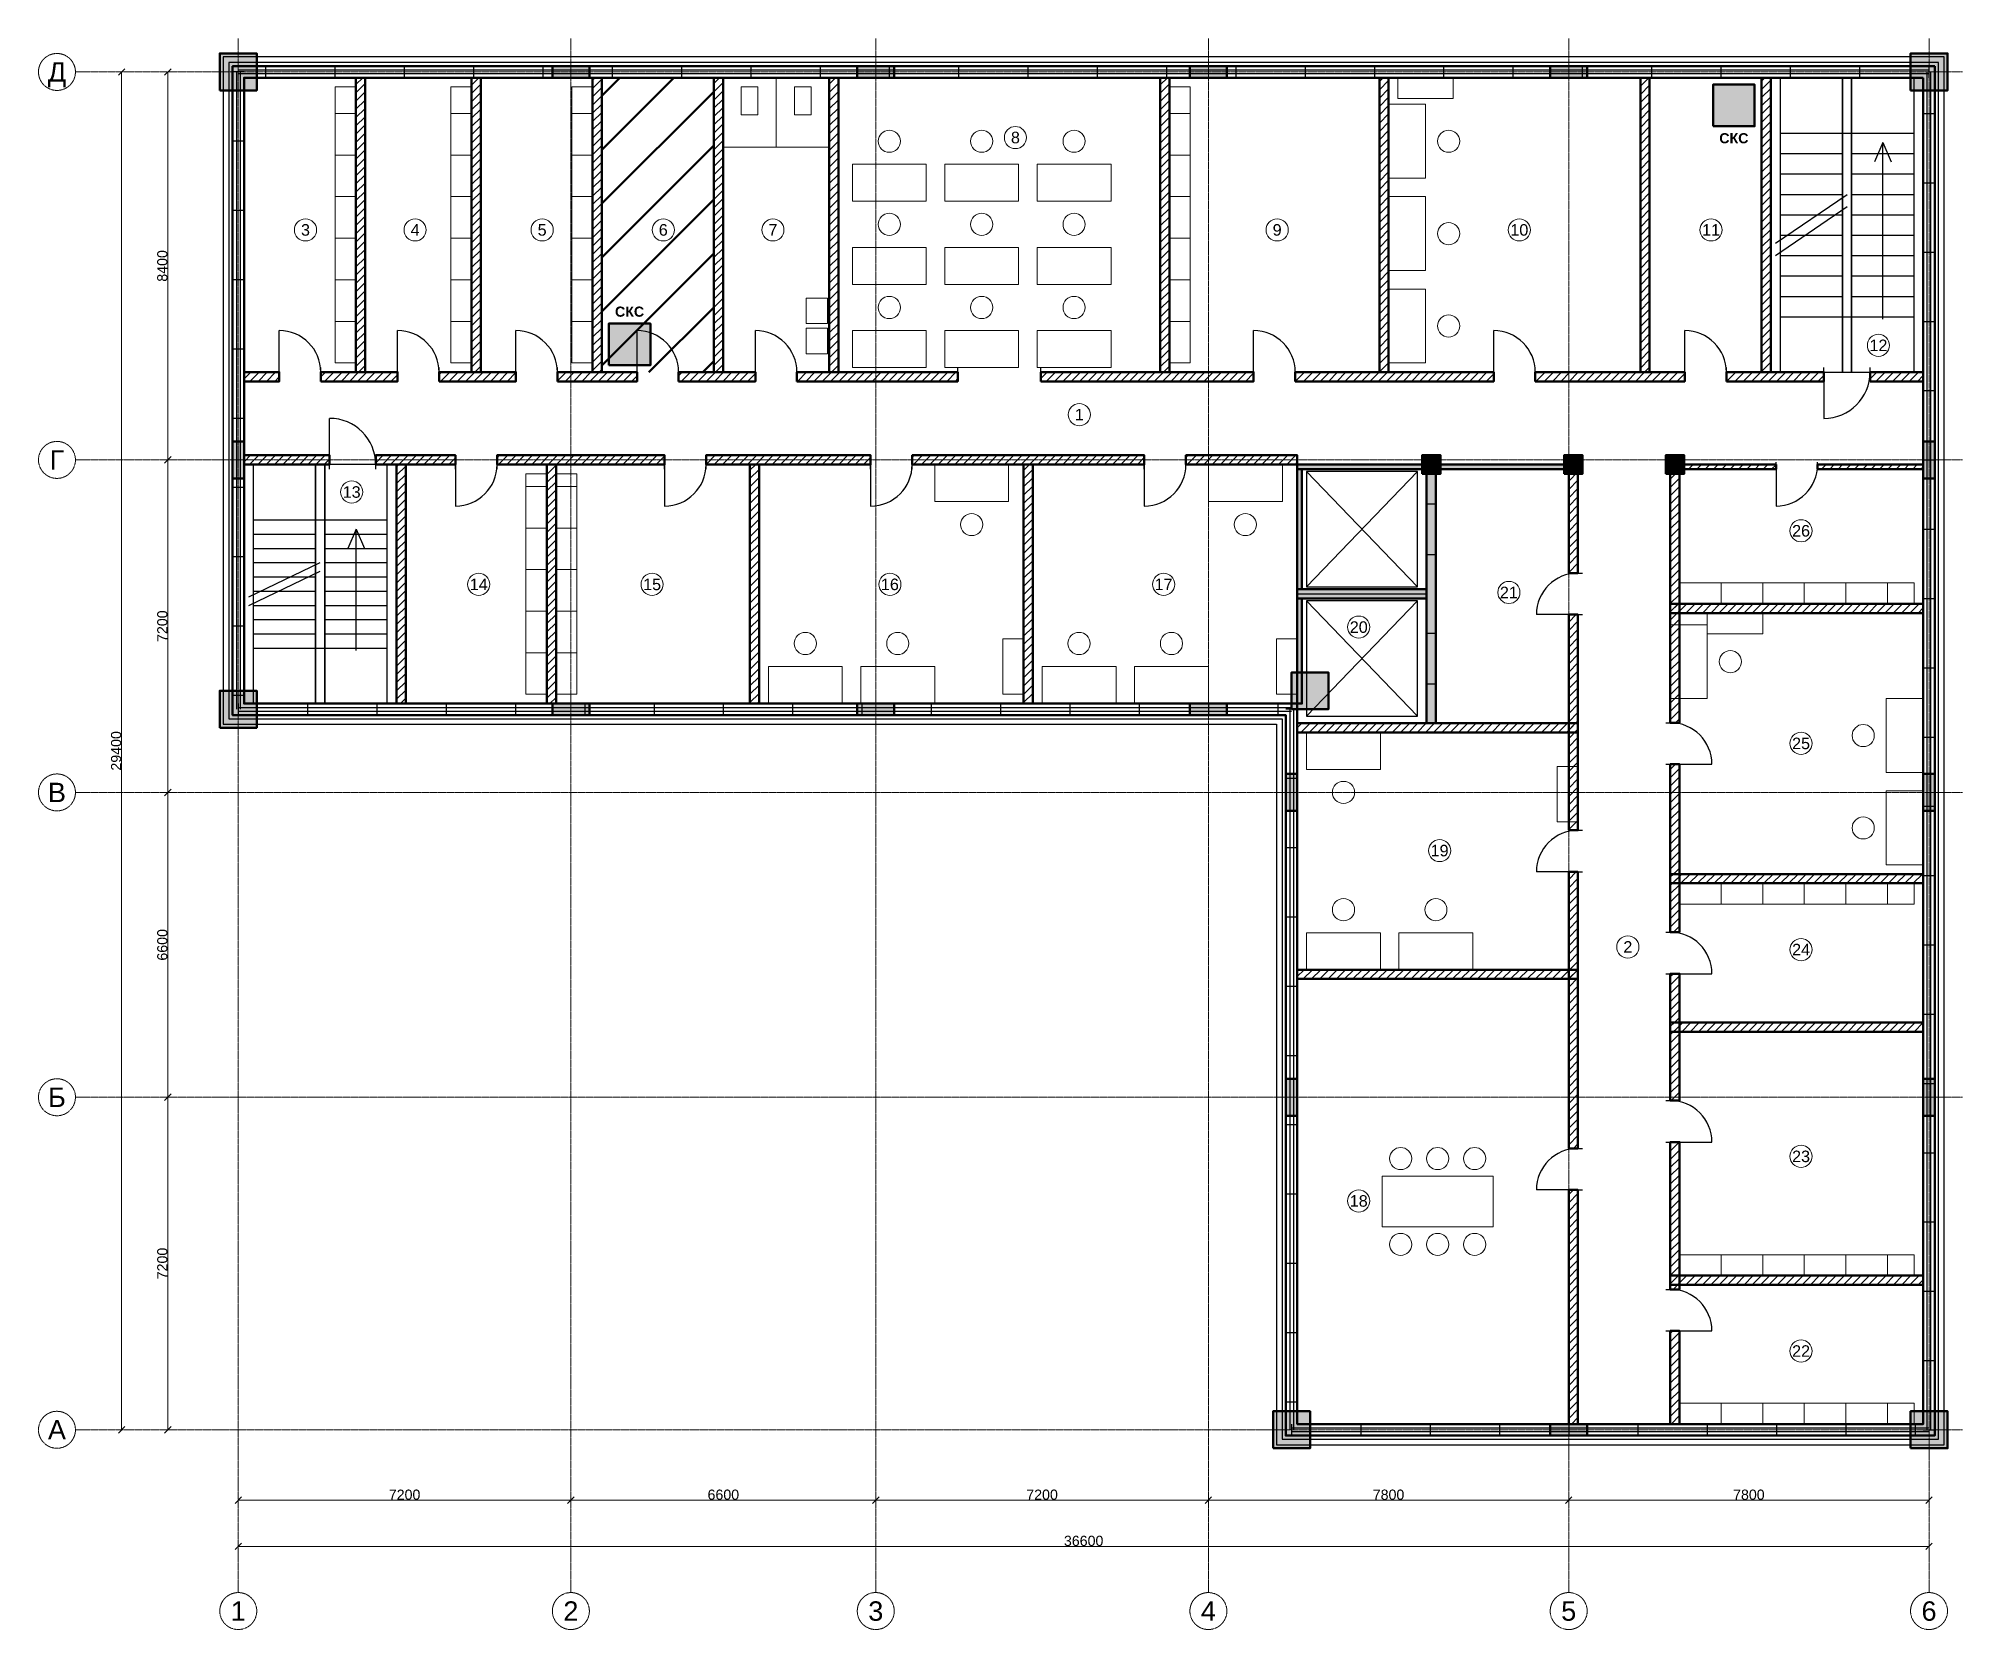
# Model space of a CAD drawing. Header units: millimetres. Extents: x -4325 to 37325, y -4325 to 30125.
import ezdxf
from ezdxf.enums import TextEntityAlignment as Align

# ---------------------------------------------------------------- set-up
doc = ezdxf.new("R2010")
doc.units = ezdxf.units.MM
doc.linetypes.add('CENTER2', pattern=[2.541, 1.587, -0.318, 0.318, -0.318])
for name, color, linetype, lineweight in [('A-ANNO-ROOM', 7, 'CONTINUOUS', 18), ('A-DIMS', 8, 'CONTINUOUS', 13), ('A-DOOR', 3, 'CONTINUOUS', 25), ('A-ELEV', 7, 'CONTINUOUS', 25), ('A-FACADE-PANEL', 8, 'CONTINUOUS', 25), ('A-FURN', 8, 'CONTINUOUS', 18), ('A-GLAZ-RIBBON', 5, 'CONTINUOUS', 25), ('A-GRID', 8, 'CENTER2', 13), ('A-HATCH', 9, 'CONTINUOUS', 9), ('A-OUTLINE', 7, 'CONTINUOUS', 50), ('A-SANI', 8, 'CONTINUOUS', 18), ('A-STAIR', 7, 'CONTINUOUS', 25), ('A-WALL-BLOCK', 9, 'CONTINUOUS', 50), ('A-WALL-RC', 7, 'CONTINUOUS', 50), ('E-SCS-RISER', 1, 'CONTINUOUS', 50), ('E-SERVER-ROOM', 1, 'CONTINUOUS', 50)]:
    doc.layers.add(name, color=color, linetype=linetype, lineweight=lineweight)
doc.styles.add('Arial-Bold', font='arialbd.ttf')
doc.styles.get("Standard").update_dxf_attribs({"font": 'arial.ttf'})

msp = doc.modelspace()

# ---------------------------------------------------------------- hatches: boundary and pattern name
at = {"layer": 'A-HATCH'}
h = msp.add_hatch(dxfattribs=at)
h.set_pattern_fill('ANSI31', scale=40)
h.paths.add_polyline_path([(2548, 22900), (2748, 22900), (2748, 29275), (2748, 29275), (2548, 29275), (2548, 29275)])
h = msp.add_hatch(dxfattribs=at)
h.set_pattern_fill('ANSI31', scale=40)
h.paths.add_polyline_path([(5048, 22900), (5248, 22900), (5248, 29275), (5248, 29275), (5048, 29275), (5048, 29275)])
h = msp.add_hatch(dxfattribs=at)
h.set_pattern_fill('ANSI31', scale=40)
h.paths.add_polyline_path([(7670, 22900), (7870, 22900), (7870, 29275), (7870, 29275), (7670, 29275), (7670, 29275)])
h = msp.add_hatch(dxfattribs=at)
h.set_pattern_fill('ANSI31', scale=40)
h.paths.add_polyline_path([(10293, 22900), (10493, 22900), (10493, 29275), (10493, 29275), (10293, 29275), (10293, 29275)])
h = msp.add_hatch(dxfattribs=at)
h.set_pattern_fill('ANSI31', scale=40)
h.paths.add_polyline_path([(12793, 22900), (12993, 22900), (12993, 29275), (12993, 29275), (12793, 29275), (12793, 29275)])
h = msp.add_hatch(dxfattribs=at)
h.set_pattern_fill('ANSI31', scale=40)
h.paths.add_polyline_path([(19959, 22900), (20159, 22900), (20159, 29275), (20159, 29275), (19959, 29275), (19959, 29275)])
h = msp.add_hatch(dxfattribs=at)
h.set_pattern_fill('ANSI31', scale=40)
h.paths.add_polyline_path([(24701, 22900), (24901, 22900), (24901, 29275), (24901, 29275), (24701, 29275), (24701, 29275)])
h = msp.add_hatch(dxfattribs=at)
h.set_pattern_fill('ANSI31', scale=40)
h.paths.add_polyline_path([(30352, 22900), (30552, 22900), (30552, 29275), (30552, 29275), (30352, 29275), (30352, 29275)])
h = msp.add_hatch(dxfattribs=at)
h.set_pattern_fill('ANSI31', scale=40)
h.paths.add_polyline_path([(32975, 22900), (33175, 22900), (33175, 29275), (33175, 29275), (32975, 29275), (32975, 29275)])
h = msp.add_hatch(dxfattribs=at)
h.set_pattern_fill('ANSI31', scale=40)
h.paths.add_polyline_path([(125, 22700), (125, 22700), (886.5, 22700), (886.5, 22900), (125, 22900), (125, 22900)])
h = msp.add_hatch(dxfattribs=at)
h.set_pattern_fill('ANSI31', scale=40)
h.paths.add_polyline_path([(1786.5, 22700), (3448, 22700), (3448, 22900), (1786.5, 22900)])
h = msp.add_hatch(dxfattribs=at)
h.set_pattern_fill('ANSI31', scale=40)
h.paths.add_polyline_path([(4348, 22700), (6009, 22700), (6009, 22900), (4348, 22900)])
h = msp.add_hatch(dxfattribs=at)
h.set_pattern_fill('ANSI31', scale=40)
h.paths.add_polyline_path([(6909, 22700), (8631.5, 22700), (8631.5, 22900), (6909, 22900)])
h = msp.add_hatch(dxfattribs=at)
h.set_pattern_fill('ANSI31', scale=40)
h.paths.add_polyline_path([(9531.5, 22700), (11193, 22700), (11193, 22900), (9531.5, 22900)])
h = msp.add_hatch(dxfattribs=at)
h.set_pattern_fill('ANSI31', scale=40)
h.paths.add_polyline_path([(12093, 22700), (15576, 22700), (15576, 22900), (12093, 22900)])
h = msp.add_hatch(dxfattribs=at)
h.set_pattern_fill('ANSI31', scale=40)
h.paths.add_polyline_path([(17376, 22700), (21980, 22700), (21980, 22900), (17376, 22900)])
h = msp.add_hatch(dxfattribs=at)
h.set_pattern_fill('ANSI31', scale=40)
h.paths.add_polyline_path([(22880, 22700), (27176.5, 22700), (27176.5, 22900), (22880, 22900)])
h = msp.add_hatch(dxfattribs=at)
h.set_pattern_fill('ANSI31', scale=40)
h.paths.add_polyline_path([(28076.5, 22700), (31313.5, 22700), (31313.5, 22900), (28076.5, 22900)])
h = msp.add_hatch(dxfattribs=at)
h.set_pattern_fill('ANSI31', scale=40)
h.paths.add_polyline_path([(32213.5, 22700), (34325, 22700), (34325, 22900), (32213.5, 22900)])
h = msp.add_hatch(dxfattribs=at)
h.set_pattern_fill('ANSI31', scale=40)
h.paths.add_polyline_path([(35325, 22700), (36475, 22700), (36475, 22700), (36475, 22900), (36475, 22900), (35325, 22900)])
h = msp.add_hatch(dxfattribs=at)
h.set_pattern_fill('ANSI31', scale=40)
h.paths.add_polyline_path([(125, 20900), (125, 20900), (1975, 20900), (1975, 21100), (125, 21100), (125, 21100)])
h = msp.add_hatch(dxfattribs=at)
h.set_pattern_fill('ANSI31', scale=40)
h.paths.add_polyline_path([(2975, 20900), (4701.5, 20900), (4701.5, 21100), (2975, 21100)])
h = msp.add_hatch(dxfattribs=at)
h.set_pattern_fill('ANSI31', scale=40)
h.paths.add_polyline_path([(3425, 15725), (3625, 15725), (3625, 15725), (3625, 20900), (3425, 20900), (3425, 15725)])
h = msp.add_hatch(dxfattribs=at)
h.set_pattern_fill('ANSI31', scale=40)
h.paths.add_polyline_path([(5601.5, 20900), (9227, 20900), (9227, 21100), (5601.5, 21100)])
h = msp.add_hatch(dxfattribs=at)
h.set_pattern_fill('ANSI31', scale=40)
h.paths.add_polyline_path([(6678, 15725), (6878, 15725), (6878, 15725), (6878, 20900), (6678, 20900), (6678, 15725)])
h = msp.add_hatch(dxfattribs=at)
h.set_pattern_fill('ANSI31', scale=40)
h.paths.add_polyline_path([(10127, 20900), (13688.5, 20900), (13688.5, 21100), (10127, 21100)])
h = msp.add_hatch(dxfattribs=at)
h.set_pattern_fill('ANSI31', scale=40)
h.paths.add_polyline_path([(11076, 15725), (11276, 15725), (11276, 15725), (11276, 20900), (11076, 20900), (11076, 15725)])
h = msp.add_hatch(dxfattribs=at)
h.set_pattern_fill('ANSI31', scale=40)
h.paths.add_polyline_path([(14588.5, 20900), (19613, 20900), (19613, 21100), (14588.5, 21100)])
h = msp.add_hatch(dxfattribs=at)
h.set_pattern_fill('ANSI31', scale=40)
h.paths.add_polyline_path([(17001, 15725), (17201, 15725), (17201, 15725), (17201, 20900), (17001, 20900), (17001, 15725)])
h = msp.add_hatch(dxfattribs=at)
h.set_pattern_fill('ANSI31', scale=40)
h.paths.add_polyline_path([(20513, 20900), (22925, 20900), (22925, 21100), (20513, 21100)])
h = msp.add_hatch(dxfattribs=at)
h.set_pattern_fill('ANSI31', scale=40)
h.paths.add_polyline_path([(28800, 18550), (29000, 18550), (29000, 20900), (28800, 20900)])
h = msp.add_hatch(dxfattribs=at)
h.set_pattern_fill('ANSI31', scale=40)
h.paths.add_polyline_path([(31000, 15308.5), (31200, 15308.5), (31200, 20900), (31000, 20900)])
h = msp.add_hatch(dxfattribs=at)
h.set_pattern_fill('ANSI31', scale=40)
h.paths.add_polyline_path([(31200, 20800), (33287.5, 20800), (33287.5, 20900), (31200, 20900)])
h = msp.add_hatch(dxfattribs=at)
h.set_pattern_fill('ANSI31', scale=40)
h.paths.add_polyline_path([(34187.5, 20800), (36475, 20800), (36475, 20800), (36475, 20900), (36475, 20900), (34187.5, 20900)])
h = msp.add_hatch(dxfattribs=at)
h.set_pattern_fill('ANSI31', scale=40)
h.paths.add_polyline_path([(28800, 12980.5), (29000, 12980.5), (29000, 17650), (28800, 17650)])
h = msp.add_hatch(dxfattribs=at)
h.set_pattern_fill('ANSI31', scale=40)
h.paths.add_polyline_path([(31000, 17685), (36475, 17685), (36475, 17685), (36475, 17885), (36475, 17885), (31000, 17885)])
h = msp.add_hatch(dxfattribs=at)
h.set_pattern_fill('ANSI31', scale=40)
h.paths.add_polyline_path([(22925, 15100), (22925, 15100), (29000, 15100), (29000, 15300), (22925, 15300), (22925, 15300)])
h = msp.add_hatch(dxfattribs=at)
h.set_pattern_fill('ANSI31', scale=40)
h.paths.add_polyline_path([(31000, 10774.5), (31200, 10774.5), (31200, 14408.5), (31000, 14408.5)])
h = msp.add_hatch(dxfattribs=at)
h.set_pattern_fill('ANSI31', scale=40)
h.paths.add_polyline_path([(28800, 6093), (29000, 6093), (29000, 12080.5), (28800, 12080.5)])
h = msp.add_hatch(dxfattribs=at)
h.set_pattern_fill('ANSI31', scale=40)
h.paths.add_polyline_path([(31000, 11832), (36475, 11832), (36475, 11832), (36475, 12032), (36475, 12032), (31000, 12032)])
h = msp.add_hatch(dxfattribs=at)
h.set_pattern_fill('ANSI31', scale=40)
h.paths.add_polyline_path([(22925, 9761), (22925, 9761), (29000, 9761), (29000, 9961), (22925, 9961), (22925, 9961)])
h = msp.add_hatch(dxfattribs=at)
h.set_pattern_fill('ANSI31', scale=40)
h.paths.add_polyline_path([(31000, 7128.5), (31200, 7128.5), (31200, 9874.5), (31000, 9874.5)])
h = msp.add_hatch(dxfattribs=at)
h.set_pattern_fill('ANSI31', scale=40)
h.paths.add_polyline_path([(31000, 8617), (36475, 8617), (36475, 8617), (36475, 8817), (36475, 8817), (31000, 8817)])
h = msp.add_hatch(dxfattribs=at)
h.set_pattern_fill('ANSI31', scale=40)
h.paths.add_polyline_path([(31000, 3040), (31200, 3040), (31200, 6228.5), (31000, 6228.5)])
h = msp.add_hatch(dxfattribs=at)
h.set_pattern_fill('ANSI31', scale=40)
h.paths.add_polyline_path([(28800, 125), (29000, 125), (29000, 125), (29000, 5193), (28800, 5193), (28800, 125)])
h = msp.add_hatch(dxfattribs=at)
h.set_pattern_fill('ANSI31', scale=40)
h.paths.add_polyline_path([(31000, 3140), (36475, 3140), (36475, 3140), (36475, 3340), (36475, 3340), (31000, 3340)])
h = msp.add_hatch(dxfattribs=at)
h.set_pattern_fill('ANSI31', scale=40)
h.paths.add_polyline_path([(31000, 125), (31200, 125), (31200, 125), (31200, 2140), (31000, 2140), (31000, 125)])
at = {"layer": 'A-WALL-RC'}
h = msp.add_hatch(color=7, dxfattribs=at)
h.dxf.hatch_style = 1
h.paths.add_polyline_path([(-400, 29000), (400, 29000), (400, 29800), (-400, 29800)])
h = msp.add_hatch(color=7, dxfattribs=at)
h.dxf.hatch_style = 1
h.paths.add_polyline_path([(36200, 29000), (37000, 29000), (37000, 29800), (36200, 29800)])
h = msp.add_hatch(color=7, dxfattribs=at)
h.dxf.hatch_style = 1
h.paths.add_polyline_path([(6800, 29275), (7600, 29275), (7600, 29525), (6800, 29525)])
h = msp.add_hatch(color=7, dxfattribs=at)
h.dxf.hatch_style = 1
h.paths.add_polyline_path([(13400, 29275), (14200, 29275), (14200, 29525), (13400, 29525)])
h = msp.add_hatch(color=7, dxfattribs=at)
h.dxf.hatch_style = 1
h.paths.add_polyline_path([(20600, 29275), (21400, 29275), (21400, 29525), (20600, 29525)])
h = msp.add_hatch(color=7, dxfattribs=at)
h.dxf.hatch_style = 1
h.paths.add_polyline_path([(28400, 29275), (29200, 29275), (29200, 29525), (28400, 29525)])
h = msp.add_hatch(color=7, dxfattribs=at)
h.dxf.hatch_style = 1
h.paths.add_polyline_path([(-125, 20600), (125, 20600), (125, 21400), (-125, 21400)])
h = msp.add_hatch(color=7, dxfattribs=at)
h.dxf.hatch_style = 1
h.paths.add_polyline_path([(36475, 20600), (36725, 20600), (36725, 21400), (36475, 21400)])
h = msp.add_hatch(color=7, dxfattribs=at)
h.dxf.hatch_style = 1
h.paths.add_polyline_path([(22925, 20800), (25725, 20800), (25725, 20900), (22925, 20900)])
h = msp.add_hatch(color=7, dxfattribs=at)
h.dxf.hatch_style = 1
h.paths.add_polyline_path([(25625, 20700), (26025, 20700), (26025, 21100), (25625, 21100)])
h = msp.add_hatch(color=7, dxfattribs=at)
h.dxf.hatch_style = 1
h.paths.add_polyline_path([(25725, 15300), (25925, 15300), (25925, 20900), (25725, 20900)])
h = msp.add_hatch(color=7, dxfattribs=at)
h.dxf.hatch_style = 1
h.paths.add_polyline_path([(25925, 20800), (28800, 20800), (28800, 20900), (25925, 20900)])
h = msp.add_hatch(color=7, dxfattribs=at)
h.dxf.hatch_style = 1
h.paths.add_polyline_path([(28700, 20700), (29100, 20700), (29100, 21100), (28700, 21100)])
h = msp.add_hatch(color=7, dxfattribs=at)
h.dxf.hatch_style = 1
h.paths.add_polyline_path([(30900, 20700), (31300, 20700), (31300, 21100), (30900, 21100)])
h = msp.add_hatch(color=7, dxfattribs=at)
h.dxf.hatch_style = 1
h.paths.add_polyline_path([(22925, 18200), (23025, 18200), (23025, 20800), (22925, 20800)])
h = msp.add_hatch(color=7, dxfattribs=at)
h.dxf.hatch_style = 1
h.paths.add_polyline_path([(22925, 18000), (25725, 18000), (25725, 18200), (22925, 18200)])
h = msp.add_hatch(color=7, dxfattribs=at)
h.dxf.hatch_style = 1
h.paths.add_polyline_path([(22925, 15725), (23025, 15725), (23025, 15725), (23025, 18000), (22925, 18000), (22925, 15725)])
h = msp.add_hatch(color=7, dxfattribs=at)
h.dxf.hatch_style = 1
h.paths.add_polyline_path([(22800, 15600), (23600, 15600), (23600, 16400), (22800, 16400)])
h = msp.add_hatch(color=7, dxfattribs=at)
h.dxf.hatch_style = 1
h.paths.add_polyline_path([(-400, 15200), (400, 15200), (400, 16000), (-400, 16000)])
h = msp.add_hatch(color=7, dxfattribs=at)
h.dxf.hatch_style = 1
h.paths.add_polyline_path([(6800, 15475), (7600, 15475), (7600, 15725), (6800, 15725)])
h = msp.add_hatch(color=7, dxfattribs=at)
h.dxf.hatch_style = 1
h.paths.add_polyline_path([(13400, 15475), (14200, 15475), (14200, 15725), (13400, 15725)])
h = msp.add_hatch(color=7, dxfattribs=at)
h.dxf.hatch_style = 1
h.paths.add_polyline_path([(20600, 15475), (21400, 15475), (21400, 15725), (20600, 15725)])
h = msp.add_hatch(color=7, dxfattribs=at)
h.dxf.hatch_style = 1
h.paths.add_polyline_path([(22675, 13400), (22925, 13400), (22925, 14200), (22675, 14200)])
h = msp.add_hatch(color=7, dxfattribs=at)
h.dxf.hatch_style = 1
h.paths.add_polyline_path([(36475, 13400), (36725, 13400), (36725, 14200), (36475, 14200)])
h = msp.add_hatch(color=7, dxfattribs=at)
h.dxf.hatch_style = 1
h.paths.add_polyline_path([(22675, 6800), (22925, 6800), (22925, 7600), (22675, 7600)])
h = msp.add_hatch(color=7, dxfattribs=at)
h.dxf.hatch_style = 1
h.paths.add_polyline_path([(36475, 6800), (36725, 6800), (36725, 7600), (36475, 7600)])
h = msp.add_hatch(color=7, dxfattribs=at)
h.dxf.hatch_style = 1
h.paths.add_polyline_path([(22400, -400), (23200, -400), (23200, 400), (22400, 400)])
h = msp.add_hatch(color=7, dxfattribs=at)
h.dxf.hatch_style = 1
h.paths.add_polyline_path([(28400, -125), (29200, -125), (29200, 125), (28400, 125)])
h = msp.add_hatch(color=7, dxfattribs=at)
h.dxf.hatch_style = 1
h.paths.add_polyline_path([(36200, -400), (37000, -400), (37000, 400), (36200, 400)])
at = {"layer": 'E-SCS-RISER'}
h = msp.add_hatch(color=7, dxfattribs=at)
h.dxf.hatch_style = 1
h.paths.add_polyline_path([(31925, 28225), (32825, 28225), (32825, 29125), (31925, 29125)])
h = msp.add_hatch(color=7, dxfattribs=at)
h.dxf.hatch_style = 1
h.paths.add_polyline_path([(8020, 23050), (8920, 23050), (8920, 23950), (8020, 23950)])
at = {"layer": 'E-SERVER-ROOM'}
h = msp.add_hatch(dxfattribs=at)
h.set_pattern_fill('ANSI31', scale=260)
h.paths.add_polyline_path([(7870, 22900), (10293, 22900), (10293, 29275), (7870, 29275)])

# ---------------------------------------------------------------- linework, layer by layer
at = {"layer": 'A-ANNO-ROOM'}
for centre in [(16823, 27980), (1455, 25980), (3828, 25980), (6578, 25980), (9200, 25980), (11573, 25980), (22489, 25980), (27731, 25980), (31882, 25980), (35505, 23480), (18205, 21980), (2455, 20305), (33830, 19465), (5205, 18305), (8958, 18305), (14106, 18305), (20031, 18305), (27505, 18130), (24255, 17380), (33830, 14862), (26005, 12541), (30080, 10455), (33830, 10397), (33830, 5920), (24255, 4955), (33830, 1705)]:
    msp.add_circle(centre, 240, dxfattribs=at)
at = {"layer": 'A-DIMS'}
for p, q in [((-2595.71, 29329.29), (-2454.29, 29470.71)), ((-2525, 0), (-2525, 29400)), ((-1595.71, 29329.29), (-1454.29, 29470.71)), ((-1525, 21000), (-1525, 29400)), ((-1595.71, 20929.29), (-1454.29, 21070.71)), ((-1595.71, 20929.29), (-1454.29, 21070.71)), ((-1525, 13800), (-1525, 21000)), ((-1595.71, 13729.29), (-1454.29, 13870.71)), ((-1595.71, 13729.29), (-1454.29, 13870.71)), ((-1525, 7200), (-1525, 13800)), ((-1595.71, 7129.29), (-1454.29, 7270.71)), ((-1595.71, 7129.29), (-1454.29, 7270.71)), ((-1525, 0), (-1525, 7200)), ((-2595.71, -70.71), (-2454.29, 70.71)), ((-1595.71, -70.71), (-1454.29, 70.71)), ((-70.71, -1595.71), (70.71, -1454.29)), ((0, -1525), (7200, -1525)), ((7129.29, -1595.71), (7270.71, -1454.29)), ((7129.29, -1595.71), (7270.71, -1454.29)), ((7200, -1525), (13800, -1525)), ((13729.29, -1595.71), (13870.71, -1454.29)), ((13729.29, -1595.71), (13870.71, -1454.29)), ((13800, -1525), (21000, -1525)), ((20929.29, -1595.71), (21070.71, -1454.29)), ((20929.29, -1595.71), (21070.71, -1454.29)), ((21000, -1525), (28800, -1525)), ((28729.29, -1595.71), (28870.71, -1454.29)), ((28729.29, -1595.71), (28870.71, -1454.29)), ((28800, -1525), (36600, -1525)), ((36529.29, -1595.71), (36670.71, -1454.29)), ((-70.71, -2595.71), (70.71, -2454.29)), ((36529.29, -2595.71), (36670.71, -2454.29)), ((0, -2525), (36600, -2525))]:
    msp.add_line(p, q, dxfattribs=at)
at = {"layer": 'A-DOOR'}
for p, q in [((886.5, 22900), (886.5, 23800)), ((3448, 22900), (3448, 23800)), ((6009, 22900), (6009, 23800)), ((8631.5, 22900), (8631.5, 23800)), ((11193, 22900), (11193, 23800)), ((21980, 22900), (21980, 23800)), ((27176.5, 22900), (27176.5, 23800)), ((31313.5, 22900), (31313.5, 23800)), ((886.5, 22800), (886.5, 23000)), ((1786.5, 22800), (1786.5, 23000)), ((3448, 22800), (3448, 23000)), ((4348, 22800), (4348, 23000)), ((6009, 22800), (6009, 23000)), ((6909, 22800), (6909, 23000)), ((8631.5, 22800), (8631.5, 23000)), ((9531.5, 22800), (9531.5, 23000)), ((11193, 22800), (11193, 23000)), ((12093, 22800), (12093, 23000)), ((15576, 22800), (15576, 23000)), ((17376, 22800), (17376, 23000)), ((21980, 22800), (21980, 23000)), ((22880, 22800), (22880, 23000)), ((27176.5, 22800), (27176.5, 23000)), ((28076.5, 22800), (28076.5, 23000)), ((31313.5, 22800), (31313.5, 23000)), ((32213.5, 22800), (32213.5, 23000)), ((34325, 22800), (34325, 23000)), ((35325, 22800), (35325, 23000)), ((34325, 22900), (34325, 21900)), ((1975, 20900), (1975, 21900)), ((1975, 20800), (1975, 21000)), ((2975, 20800), (2975, 21000)), ((4701.5, 20800), (4701.5, 21000)), ((4701.5, 20900), (4701.5, 20000)), ((5601.5, 20800), (5601.5, 21000)), ((9227, 20800), (9227, 21000)), ((9227, 20900), (9227, 20000)), ((10127, 20800), (10127, 21000)), ((13688.5, 20800), (13688.5, 21000)), ((13688.5, 20900), (13688.5, 20000)), ((14588.5, 20800), (14588.5, 21000)), ((19613, 20800), (19613, 21000)), ((19613, 20900), (19613, 20000)), ((20513, 20800), (20513, 21000)), ((33287.5, 20850), (33287.5, 20950)), ((33287.5, 20900), (33287.5, 20000)), ((34187.5, 20850), (34187.5, 20950)), ((25725, 20050), (25925, 20050)), ((25725, 18950), (25925, 18950)), ((28900, 18550), (29100, 18550)), ((29000, 17650), (28100, 17650)), ((28900, 17650), (29100, 17650)), ((25725, 17250), (25925, 17250)), ((25725, 16150), (25925, 16150)), ((30900, 15308.5), (31100, 15308.5)), ((30900, 14408.5), (31100, 14408.5)), ((31000, 14408.5), (31900, 14408.5)), ((28900, 12980.5), (29100, 12980.5)), ((29000, 12080.5), (28100, 12080.5)), ((28900, 12080.5), (29100, 12080.5)), ((30900, 10774.5), (31100, 10774.5)), ((30900, 9874.5), (31100, 9874.5)), ((31000, 9874.5), (31900, 9874.5)), ((30900, 7128.5), (31100, 7128.5)), ((28900, 6093), (29100, 6093)), ((30900, 6228.5), (31100, 6228.5)), ((31000, 6228.5), (31900, 6228.5)), ((29000, 5193), (28100, 5193)), ((28900, 5193), (29100, 5193)), ((30900, 3040), (31100, 3040)), ((30900, 2140), (31100, 2140)), ((31000, 2140), (31900, 2140))]:
    msp.add_line(p, q, dxfattribs=at)
for centre, radius, start, end in [((886.5, 22900), 900, 0, 90), ((3448, 22900), 900, 0, 90), ((6009, 22900), 900, 0, 90), ((8631.5, 22900), 900, 0, 90), ((11193, 22900), 900, 0, 90), ((21980, 22900), 900, 0, 90), ((27176.5, 22900), 900, 0, 90), ((31313.5, 22900), 900, 0, 90), ((34325, 22900), 1000, -90, 0), ((1975, 20900), 1000, 0, 90), ((4701.5, 20900), 900, -90, 0), ((9227, 20900), 900, -90, 0), ((13688.5, 20900), 900, -90, 0), ((19613, 20900), 900, -90, 0), ((33287.5, 20900), 900, -90, 0), ((29000, 17650), 900, 90, 180), ((31000, 14408.5), 900, 0, 90), ((29000, 12080.5), 900, 90, 180), ((31000, 9874.5), 900, 0, 90), ((31000, 6228.5), 900, 0, 90), ((29000, 5193), 900, 90, 180), ((31000, 2140), 900, 0, 90)]:
    msp.add_arc(centre, radius, start, end, dxfattribs=at)
at = {"layer": 'A-ELEV'}
for p, q in [((23125, 18250), (25525, 20750)), ((23125, 20750), (25525, 18250)), ((22925, 18100), (25725, 18100)), ((23125, 15450), (25525, 17950)), ((23125, 17950), (25525, 15450))]:
    msp.add_line(p, q, dxfattribs=at)
for points in [[(23125, 18250), (25525, 18250), (25525, 20750), (23125, 20750)], [(23125, 15450), (25525, 15450), (25525, 17950), (23125, 17950)]]:
    msp.add_lwpolyline(points, close=True, dxfattribs=at)
at = {"layer": 'A-FACADE-PANEL'}
for points in [[(36925, 29725), (-325, 29725), (-325, 15275), (22475, 15275), (22475, -325), (36925, -325)], [(36805, 29605), (-205, 29605), (-205, 15395), (22595, 15395), (22595, -205), (36805, -205)]]:
    msp.add_lwpolyline(points, close=True, dxfattribs=at)
at = {"layer": 'A-FURN'}
for p, q in [((2098, 28500), (2548, 28500)), ((4598, 28500), (5048, 28500)), ((7220, 28500), (7670, 28500)), ((20159, 28500), (20609, 28500)), ((2098, 27600), (2548, 27600)), ((4598, 27600), (5048, 27600)), ((7220, 27600), (7670, 27600)), ((20159, 27600), (20609, 27600)), ((2098, 26700), (2548, 26700)), ((4598, 26700), (5048, 26700)), ((7220, 26700), (7670, 26700)), ((20159, 26700), (20609, 26700)), ((2098, 25800), (2548, 25800)), ((4598, 25800), (5048, 25800)), ((7220, 25800), (7670, 25800)), ((20159, 25800), (20609, 25800)), ((2098, 24900), (2548, 24900)), ((4598, 24900), (5048, 24900)), ((7220, 24900), (7670, 24900)), ((20159, 24900), (20609, 24900)), ((2098, 24000), (2548, 24000)), ((4598, 24000), (5048, 24000)), ((7220, 24000), (7670, 24000)), ((20159, 24000), (20609, 24000)), ((6228, 20425), (6678, 20425)), ((6878, 20425), (7328, 20425)), ((6228, 19525), (6678, 19525)), ((6878, 19525), (7328, 19525)), ((6228, 18625), (6678, 18625)), ((6878, 18625), (7328, 18625)), ((32100, 17885), (32100, 18335)), ((33000, 17885), (33000, 18335)), ((33900, 17885), (33900, 18335)), ((34800, 17885), (34800, 18335)), ((35700, 17885), (35700, 18335)), ((6228, 17725), (6678, 17725)), ((6878, 17725), (7328, 17725)), ((6228, 16825), (6678, 16825)), ((6878, 16825), (7328, 16825)), ((32100, 11382), (32100, 11832)), ((33000, 11382), (33000, 11832)), ((33900, 11382), (33900, 11832)), ((34800, 11382), (34800, 11832)), ((35700, 11382), (35700, 11832)), ((32100, 3340), (32100, 3790)), ((33000, 3340), (33000, 3790)), ((33900, 3340), (33900, 3790)), ((34800, 3340), (34800, 3790)), ((35700, 3340), (35700, 3790)), ((32100, 125), (32100, 575)), ((33000, 125), (33000, 575)), ((33900, 125), (33900, 575)), ((34800, 125), (34800, 575)), ((35700, 125), (35700, 575))]:
    msp.add_line(p, q, dxfattribs=at)
for points in [[(25101, 28825), (26301, 28825), (26301, 29275), (25101, 29275)], [(2098, 23100), (2548, 23100), (2548, 29075), (2098, 29075)], [(4598, 23100), (5048, 23100), (5048, 29075), (4598, 29075)], [(7220, 23100), (7670, 23100), (7670, 29075), (7220, 29075)], [(20159, 23100), (20609, 23100), (20609, 29075), (20159, 29075)], [(24901, 27100), (25701, 27100), (25701, 28700), (24901, 28700)], [(13293, 26600), (14893, 26600), (14893, 27400), (13293, 27400)], [(15293, 26600), (16893, 26600), (16893, 27400), (15293, 27400)], [(17293, 26600), (18893, 26600), (18893, 27400), (17293, 27400)], [(24901, 25100), (25701, 25100), (25701, 26700), (24901, 26700)], [(13293, 24800), (14893, 24800), (14893, 25600), (13293, 25600)], [(15293, 24800), (16893, 24800), (16893, 25600), (15293, 25600)], [(17293, 24800), (18893, 24800), (18893, 25600), (17293, 25600)], [(24901, 23100), (25701, 23100), (25701, 24700), (24901, 24700)], [(13293, 23000), (14893, 23000), (14893, 23800), (13293, 23800)], [(15293, 23000), (16893, 23000), (16893, 23800), (15293, 23800)], [(17293, 23000), (18893, 23000), (18893, 23800), (17293, 23800)], [(15076, 20100), (16676, 20100), (16676, 20900), (15076, 20900)], [(21001, 20100), (22601, 20100), (22601, 20900), (21001, 20900)], [(6228, 15925), (6678, 15925), (6678, 20700), (6228, 20700)], [(6878, 15925), (7328, 15925), (7328, 20700), (6878, 20700)], [(31200, 17885), (36275, 17885), (36275, 18335), (31200, 18335)], [(31800, 17235), (33000, 17235), (33000, 17685), (31800, 17685)], [(16551, 15925), (17001, 15925), (17001, 17125), (16551, 17125)], [(22475, 15925), (22925, 15925), (22925, 17125), (22475, 17125)], [(31000, 15832), (31800, 15832), (31800, 17432), (31000, 17432)], [(11476, 15725), (13076, 15725), (13076, 16525), (11476, 16525)], [(13476, 15725), (15076, 15725), (15076, 16525), (13476, 16525)], [(17401, 15725), (19001, 15725), (19001, 16525), (17401, 16525)], [(19401, 15725), (21001, 15725), (21001, 16525), (19401, 16525)], [(35675, 14232), (36475, 14232), (36475, 15832), (35675, 15832)], [(23125, 14300), (24725, 14300), (24725, 15100), (23125, 15100)], [(28550, 13161), (29000, 13161), (29000, 14361), (28550, 14361)], [(35675, 12232), (36475, 12232), (36475, 13832), (35675, 13832)], [(31200, 11382), (36275, 11382), (36275, 11832), (31200, 11832)], [(23125, 9961), (24725, 9961), (24725, 10761), (23125, 10761)], [(25125, 9961), (26725, 9961), (26725, 10761), (25125, 10761)], [(24762.5, 4393), (27162.5, 4393), (27162.5, 5493), (24762.5, 5493)], [(31200, 3340), (36275, 3340), (36275, 3790), (31200, 3790)], [(31200, 125), (36275, 125), (36275, 575), (31200, 575)]]:
    msp.add_lwpolyline(points, close=True, dxfattribs=at)
for centre in [(14093, 27900), (16093, 27900), (18093, 27900), (26201, 27900), (14093, 26100), (16093, 26100), (18093, 26100), (26201, 25900), (14093, 24300), (16093, 24300), (18093, 24300), (26201, 23900), (15876, 19600), (21801, 19600), (12276, 17025), (14276, 17025), (18201, 17025), (20201, 17025), (32300, 16632), (35175, 15032), (23925, 13800), (35175, 13032), (23925, 11261), (25925, 11261), (25162.5, 5873), (25962.5, 5873), (26762.5, 5873), (25162.5, 4013), (25962.5, 4013), (26762.5, 4013)]:
    msp.add_circle(centre, 240, dxfattribs=at)
at = {"layer": 'A-GLAZ-RIBBON'}
for p, q in [((125, 29400), (-125, 29400)), ((-40, 29400), (-40, 15600)), ((36600, 29440), (0, 29440)), ((36600, 29360), (0, 29360)), ((40, 29400), (40, 15600)), ((600, 29275), (600, 29525)), ((2100, 29275), (2100, 29525)), ((3600, 29275), (3600, 29525)), ((5100, 29275), (5100, 29525)), ((6600, 29275), (6600, 29525)), ((8100, 29275), (8100, 29525)), ((9600, 29275), (9600, 29525)), ((11100, 29275), (11100, 29525)), ((12600, 29275), (12600, 29525)), ((14100, 29275), (14100, 29525)), ((15600, 29275), (15600, 29525)), ((17100, 29275), (17100, 29525)), ((18600, 29275), (18600, 29525)), ((20100, 29275), (20100, 29525)), ((21600, 29275), (21600, 29525)), ((23100, 29275), (23100, 29525)), ((24600, 29275), (24600, 29525)), ((26100, 29275), (26100, 29525)), ((27600, 29275), (27600, 29525)), ((29100, 29275), (29100, 29525)), ((30600, 29275), (30600, 29525)), ((32100, 29275), (32100, 29525)), ((33600, 29275), (33600, 29525)), ((35100, 29275), (35100, 29525)), ((36560, 0), (36560, 29400)), ((36600, 29275), (36600, 29525)), ((36640, 0), (36640, 29400)), ((36475, 28500), (36725, 28500)), ((125, 27900), (-125, 27900)), ((36475, 27000), (36725, 27000)), ((125, 26400), (-125, 26400)), ((36475, 25500), (36725, 25500)), ((125, 24900), (-125, 24900)), ((36475, 24000), (36725, 24000)), ((125, 23400), (-125, 23400)), ((36475, 22500), (36725, 22500)), ((125, 21900), (-125, 21900)), ((36475, 21000), (36725, 21000)), ((125, 20400), (-125, 20400)), ((36475, 19500), (36725, 19500)), ((125, 18900), (-125, 18900)), ((36475, 18000), (36725, 18000)), ((125, 17400), (-125, 17400)), ((36475, 16500), (36725, 16500)), ((125, 15900), (-125, 15900)), ((0, 15725), (0, 15475)), ((0, 15640), (22800, 15640)), ((0, 15560), (22800, 15560)), ((1500, 15725), (1500, 15475)), ((3000, 15725), (3000, 15475)), ((4500, 15725), (4500, 15475)), ((6000, 15725), (6000, 15475)), ((7500, 15725), (7500, 15475)), ((9000, 15725), (9000, 15475)), ((10500, 15725), (10500, 15475)), ((12000, 15725), (12000, 15475)), ((13500, 15725), (13500, 15475)), ((15000, 15725), (15000, 15475)), ((16500, 15725), (16500, 15475)), ((18000, 15725), (18000, 15475)), ((19500, 15725), (19500, 15475)), ((21000, 15725), (21000, 15475)), ((22500, 15725), (22500, 15475)), ((22925, 15600), (22675, 15600)), ((22760, 15600), (22760, 0)), ((22840, 15600), (22840, 0)), ((36475, 15000), (36725, 15000)), ((22925, 14100), (22675, 14100)), ((36475, 13500), (36725, 13500)), ((22925, 12600), (22675, 12600)), ((36475, 12000), (36725, 12000)), ((22925, 11100), (22675, 11100)), ((36475, 10500), (36725, 10500)), ((22925, 9600), (22675, 9600)), ((36475, 9000), (36725, 9000)), ((22925, 8100), (22675, 8100)), ((36475, 7500), (36725, 7500)), ((22925, 6600), (22675, 6600)), ((36475, 6000), (36725, 6000)), ((22925, 5100), (22675, 5100)), ((36475, 4500), (36725, 4500)), ((22925, 3600), (22675, 3600)), ((36475, 3000), (36725, 3000)), ((22925, 2100), (22675, 2100)), ((36475, 1500), (36725, 1500)), ((22925, 600), (22675, 600)), ((22800, 125), (22800, -125)), ((22800, 40), (36600, 40)), ((24300, 125), (24300, -125)), ((25800, 125), (25800, -125)), ((27300, 125), (27300, -125)), ((28800, 125), (28800, -125)), ((30300, 125), (30300, -125)), ((31800, 125), (31800, -125)), ((33300, 125), (33300, -125)), ((34800, 125), (34800, -125)), ((36300, 125), (36300, -125)), ((36475, 0), (36725, 0)), ((22800, -40), (36600, -40))]:
    msp.add_line(p, q, dxfattribs=at)
at = {"layer": 'A-GRID'}
for p, q in [((0, -3525), (0, 30125)), ((7200, -3525), (7200, 30125)), ((13800, -3525), (13800, 30125)), ((21000, -3525), (21000, 30125)), ((28800, -3525), (28800, 30125)), ((36600, -3525), (36600, 30125)), ((-3525, 29400), (37325, 29400)), ((-3525, 21000), (37325, 21000)), ((-3525, 13800), (37325, 13800)), ((-3525, 7200), (37325, 7200)), ((-3525, 0), (37325, 0))]:
    msp.add_line(p, q, dxfattribs=at)
for centre in [(-3925, 29400), (-3925, 21000), (-3925, 13800), (-3925, 7200), (-3925, 0), (0, -3925), (7200, -3925), (13800, -3925), (21000, -3925), (28800, -3925), (36600, -3925)]:
    msp.add_circle(centre, 400, dxfattribs=at)
at = {"layer": 'A-OUTLINE'}
for points in [[(36725, 29525), (-125, 29525), (-125, 15475), (22675, 15475), (22675, -125), (36725, -125)], [(36475, 29275), (125, 29275), (125, 15725), (22925, 15725), (22925, 125), (36475, 125)]]:
    msp.add_lwpolyline(points, close=True, dxfattribs=at)
at = {"layer": 'A-SANI'}
for points in [[(10493, 27775), (11643, 27775), (11643, 29275), (10493, 29275)], [(11643, 27775), (12793, 27775), (12793, 29275), (11643, 29275)], [(10888, 28475), (11248, 28475), (11248, 29075), (10888, 29075)], [(12038, 28475), (12398, 28475), (12398, 29075), (12038, 29075)], [(12293, 23950), (12753, 23950), (12753, 24500), (12293, 24500)], [(12293, 23300), (12753, 23300), (12753, 23850), (12293, 23850)]]:
    msp.add_lwpolyline(points, close=True, dxfattribs=at)
at = {"layer": 'A-STAIR'}
for p, q in [((33375, 28075), (34725, 28075)), ((33375, 28075), (36275, 28075)), ((34925, 28075), (36275, 28075)), ((33375, 27633.33), (34725, 27633.33)), ((34925, 27633.33), (36275, 27633.33)), ((35600, 27875), (35420, 27455)), ((35600, 24050), (35600, 27875)), ((35600, 27875), (35780, 27455)), ((33375, 27191.67), (34725, 27191.67)), ((34925, 27191.67), (36275, 27191.67)), ((33275, 25690), (34825, 26750)), ((33375, 26750), (34725, 26750)), ((34925, 26750), (36275, 26750)), ((33275, 25425), (34825, 26485)), ((33375, 26308.33), (34725, 26308.33)), ((34925, 26308.33), (36275, 26308.33)), ((33375, 25866.67), (34725, 25866.67)), ((34925, 25866.67), (36275, 25866.67)), ((33375, 25425), (34725, 25425)), ((34925, 25425), (36275, 25425)), ((33375, 24983.33), (34725, 24983.33)), ((34925, 24983.33), (36275, 24983.33)), ((33375, 24541.67), (34725, 24541.67)), ((34925, 24541.67), (36275, 24541.67)), ((33375, 24100), (36275, 24100)), ((325, 19700), (1675, 19700)), ((325, 19700), (3225, 19700)), ((1875, 19700), (3225, 19700)), ((325, 19391.67), (1675, 19391.67)), ((1875, 19391.67), (3225, 19391.67)), ((2550, 19500), (2370, 19080)), ((2550, 16875), (2550, 19500)), ((2550, 19500), (2730, 19080)), ((225, 18035), (1775, 18775)), ((325, 19083.33), (1675, 19083.33)), ((325, 18775), (1675, 18775)), ((1875, 19083.33), (3225, 19083.33)), ((1875, 18775), (3225, 18775)), ((225, 17850), (1775, 18590)), ((325, 18466.67), (1675, 18466.67)), ((1875, 18466.67), (3225, 18466.67)), ((325, 18158.33), (1675, 18158.33)), ((1875, 18158.33), (3225, 18158.33)), ((325, 17850), (1675, 17850)), ((325, 17541.67), (1675, 17541.67)), ((1875, 17850), (3225, 17850)), ((1875, 17541.67), (3225, 17541.67)), ((325, 17233.33), (1675, 17233.33)), ((1875, 17233.33), (3225, 17233.33)), ((325, 16925), (3225, 16925))]:
    msp.add_line(p, q, dxfattribs=at)
for points in [[(33375, 22900), (34725, 22900), (34725, 29275), (33375, 29275)], [(34725, 22900), (34925, 22900), (34925, 29275), (34725, 29275)], [(34925, 22900), (36275, 22900), (36275, 29275), (34925, 29275)], [(325, 15725), (1675, 15725), (1675, 20900), (325, 20900)], [(1675, 15725), (1875, 15725), (1875, 20900), (1675, 20900)], [(1875, 15725), (3225, 15725), (3225, 20900), (1875, 20900)]]:
    msp.add_lwpolyline(points, close=True, dxfattribs=at)
at = {"layer": 'A-WALL-BLOCK'}
for points in [[(2548, 22900), (2748, 22900), (2748, 29275), (2748, 29275), (2548, 29275), (2548, 29275)], [(5048, 22900), (5248, 22900), (5248, 29275), (5248, 29275), (5048, 29275), (5048, 29275)], [(7670, 22900), (7870, 22900), (7870, 29275), (7870, 29275), (7670, 29275), (7670, 29275)], [(10293, 22900), (10493, 22900), (10493, 29275), (10493, 29275), (10293, 29275), (10293, 29275)], [(12793, 22900), (12993, 22900), (12993, 29275), (12993, 29275), (12793, 29275), (12793, 29275)], [(19959, 22900), (20159, 22900), (20159, 29275), (20159, 29275), (19959, 29275), (19959, 29275)], [(24701, 22900), (24901, 22900), (24901, 29275), (24901, 29275), (24701, 29275), (24701, 29275)], [(30352, 22900), (30552, 22900), (30552, 29275), (30552, 29275), (30352, 29275), (30352, 29275)], [(32975, 22900), (33175, 22900), (33175, 29275), (33175, 29275), (32975, 29275), (32975, 29275)], [(125, 22700), (125, 22700), (886.5, 22700), (886.5, 22900), (125, 22900), (125, 22900)], [(1786.5, 22700), (3448, 22700), (3448, 22900), (1786.5, 22900)], [(4348, 22700), (6009, 22700), (6009, 22900), (4348, 22900)], [(6909, 22700), (8631.5, 22700), (8631.5, 22900), (6909, 22900)], [(9531.5, 22700), (11193, 22700), (11193, 22900), (9531.5, 22900)], [(12093, 22700), (15576, 22700), (15576, 22900), (12093, 22900)], [(17376, 22700), (21980, 22700), (21980, 22900), (17376, 22900)], [(22880, 22700), (27176.5, 22700), (27176.5, 22900), (22880, 22900)], [(28076.5, 22700), (31313.5, 22700), (31313.5, 22900), (28076.5, 22900)], [(32213.5, 22700), (34325, 22700), (34325, 22900), (32213.5, 22900)], [(35325, 22700), (36475, 22700), (36475, 22700), (36475, 22900), (36475, 22900), (35325, 22900)], [(125, 20900), (125, 20900), (1975, 20900), (1975, 21100), (125, 21100), (125, 21100)], [(2975, 20900), (4701.5, 20900), (4701.5, 21100), (2975, 21100)], [(3425, 15725), (3625, 15725), (3625, 15725), (3625, 20900), (3425, 20900), (3425, 15725)], [(5601.5, 20900), (9227, 20900), (9227, 21100), (5601.5, 21100)], [(6678, 15725), (6878, 15725), (6878, 15725), (6878, 20900), (6678, 20900), (6678, 15725)], [(10127, 20900), (13688.5, 20900), (13688.5, 21100), (10127, 21100)], [(11076, 15725), (11276, 15725), (11276, 15725), (11276, 20900), (11076, 20900), (11076, 15725)], [(14588.5, 20900), (19613, 20900), (19613, 21100), (14588.5, 21100)], [(17001, 15725), (17201, 15725), (17201, 15725), (17201, 20900), (17001, 20900), (17001, 15725)], [(20513, 20900), (22925, 20900), (22925, 21100), (20513, 21100)], [(28800, 18550), (29000, 18550), (29000, 20900), (28800, 20900)], [(31000, 15308.5), (31200, 15308.5), (31200, 20900), (31000, 20900)], [(31200, 20800), (33287.5, 20800), (33287.5, 20900), (31200, 20900)], [(34187.5, 20800), (36475, 20800), (36475, 20800), (36475, 20900), (36475, 20900), (34187.5, 20900)], [(28800, 12980.5), (29000, 12980.5), (29000, 17650), (28800, 17650)], [(31000, 17685), (36475, 17685), (36475, 17685), (36475, 17885), (36475, 17885), (31000, 17885)], [(22925, 15100), (22925, 15100), (29000, 15100), (29000, 15300), (22925, 15300), (22925, 15300)], [(31000, 10774.5), (31200, 10774.5), (31200, 14408.5), (31000, 14408.5)], [(28800, 6093), (29000, 6093), (29000, 12080.5), (28800, 12080.5)], [(31000, 11832), (36475, 11832), (36475, 11832), (36475, 12032), (36475, 12032), (31000, 12032)], [(22925, 9761), (22925, 9761), (29000, 9761), (29000, 9961), (22925, 9961), (22925, 9961)], [(31000, 7128.5), (31200, 7128.5), (31200, 9874.5), (31000, 9874.5)], [(31000, 8617), (36475, 8617), (36475, 8617), (36475, 8817), (36475, 8817), (31000, 8817)], [(31000, 3040), (31200, 3040), (31200, 6228.5), (31000, 6228.5)], [(28800, 125), (29000, 125), (29000, 125), (29000, 5193), (28800, 5193), (28800, 125)], [(31000, 3140), (36475, 3140), (36475, 3140), (36475, 3340), (36475, 3340), (31000, 3340)], [(31000, 125), (31200, 125), (31200, 125), (31200, 2140), (31000, 2140), (31000, 125)]]:
    msp.add_lwpolyline(points, close=True, dxfattribs=at)
at = {"layer": 'A-WALL-RC'}
for points in [[(-400, 29000), (400, 29000), (400, 29800), (-400, 29800)], [(36200, 29000), (37000, 29000), (37000, 29800), (36200, 29800)], [(6800, 29275), (7600, 29275), (7600, 29525), (6800, 29525)], [(13400, 29275), (14200, 29275), (14200, 29525), (13400, 29525)], [(20600, 29275), (21400, 29275), (21400, 29525), (20600, 29525)], [(28400, 29275), (29200, 29275), (29200, 29525), (28400, 29525)], [(-125, 20600), (125, 20600), (125, 21400), (-125, 21400)], [(36475, 20600), (36725, 20600), (36725, 21400), (36475, 21400)], [(22925, 20800), (25725, 20800), (25725, 20900), (22925, 20900)], [(25625, 20700), (26025, 20700), (26025, 21100), (25625, 21100)], [(25725, 15300), (25925, 15300), (25925, 20900), (25725, 20900)], [(25925, 20800), (28800, 20800), (28800, 20900), (25925, 20900)], [(28700, 20700), (29100, 20700), (29100, 21100), (28700, 21100)], [(30900, 20700), (31300, 20700), (31300, 21100), (30900, 21100)], [(22925, 18200), (23025, 18200), (23025, 20800), (22925, 20800)], [(22925, 18000), (25725, 18000), (25725, 18200), (22925, 18200)], [(22925, 15725), (23025, 15725), (23025, 15725), (23025, 18000), (22925, 18000), (22925, 15725)], [(22800, 15600), (23600, 15600), (23600, 16400), (22800, 16400)], [(-400, 15200), (400, 15200), (400, 16000), (-400, 16000)], [(6800, 15475), (7600, 15475), (7600, 15725), (6800, 15725)], [(13400, 15475), (14200, 15475), (14200, 15725), (13400, 15725)], [(20600, 15475), (21400, 15475), (21400, 15725), (20600, 15725)], [(22675, 13400), (22925, 13400), (22925, 14200), (22675, 14200)], [(36475, 13400), (36725, 13400), (36725, 14200), (36475, 14200)], [(22675, 6800), (22925, 6800), (22925, 7600), (22675, 7600)], [(36475, 6800), (36725, 6800), (36725, 7600), (36475, 7600)], [(22400, -400), (23200, -400), (23200, 400), (22400, 400)], [(28400, -125), (29200, -125), (29200, 125), (28400, 125)], [(36200, -400), (37000, -400), (37000, 400), (36200, 400)]]:
    msp.add_lwpolyline(points, close=True, dxfattribs=at)
at = {"layer": 'E-SCS-RISER'}
for points in [[(31925, 28225), (32825, 28225), (32825, 29125), (31925, 29125)], [(8020, 23050), (8920, 23050), (8920, 23950), (8020, 23950)]]:
    msp.add_lwpolyline(points, close=True, dxfattribs=at)

# ---------------------------------------------------------------- texts
at = {"layer": 'A-ANNO-ROOM'}
for s, p in [('8', (16823, 27980)), ('3', (1455, 25980)), ('4', (3828, 25980)), ('5', (6578, 25980)), ('6', (9200, 25980)), ('7', (11573, 25980)), ('9', (22489, 25980)), ('10', (27731, 25980)), ('11', (31882, 25980)), ('12', (35505, 23480)), ('1', (18205, 21980)), ('13', (2455, 20305)), ('26', (33830, 19465)), ('14', (5205, 18305)), ('15', (8958, 18305)), ('16', (14106, 18305)), ('17', (20031, 18305)), ('21', (27505, 18130)), ('20', (24255, 17380)), ('25', (33830, 14862)), ('19', (26005, 12541)), ('2', (30080, 10455)), ('24', (33830, 10397)), ('23', (33830, 5920)), ('18', (24255, 4955)), ('22', (33830, 1705))]:
    msp.add_text(s, height=250, dxfattribs=at).set_placement(p, align=Align.MIDDLE_CENTER)
at = {"layer": 'A-DIMS'}
for s, p in [('8400', (-1645, 25200)), ('7200', (-1645, 17400)), ('29400', (-2645, 14700)), ('6600', (-1645, 10500)), ('7200', (-1645, 3600))]:
    msp.add_text(s, height=220, rotation=90, dxfattribs=at).set_placement(p, align=Align.MIDDLE_CENTER)
for s, p in [('7200', (3600, -1405)), ('6600', (10500, -1405)), ('7200', (17400, -1405)), ('7800', (24900, -1405)), ('7800', (32700, -1405)), ('36600', (18300, -2405))]:
    msp.add_text(s, height=220, dxfattribs=at).set_placement(p, align=Align.MIDDLE_CENTER)
at = {"layer": 'A-GRID'}
for s, p in [('Д', (-3925, 29400)), ('Г', (-3925, 21000)), ('В', (-3925, 13800)), ('Б', (-3925, 7200)), ('А', (-3925, 0)), ('1', (0, -3925)), ('2', (7200, -3925)), ('3', (13800, -3925)), ('4', (21000, -3925)), ('5', (28800, -3925)), ('6', (36600, -3925))]:
    msp.add_text(s, height=420, dxfattribs=at).set_placement(p, align=Align.MIDDLE_CENTER)
at = {"layer": 'E-SCS-RISER', "style": 'Arial-Bold'}
for p in [(32375, 27965), (8470, 24210)]:
    msp.add_text('СКС', height=220, dxfattribs=at).set_placement(p, align=Align.MIDDLE_CENTER)

doc.saveas('drawing.dxf')
